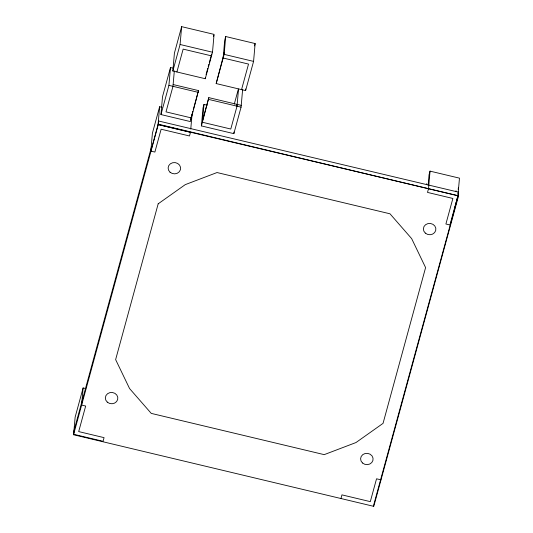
<?xml version="1.0" encoding="UTF-8"?>
<svg xmlns="http://www.w3.org/2000/svg" width="533" height="533" viewBox="0 0 533 533"><rect width="100%" height="100%" fill="white"/><g stroke="black" fill="none" stroke-linecap="round" stroke-linejoin="round"><path stroke-width="0.8" d="M454.449 209.336L458.173 195.704L458.48 192.14L158.561 120.991L158.248 124.562L458.573 195.804L373.766 506.35L73.534 434.741L73.847 431.177L151.552 146.648M73.634 434.382L75.14 417.146L83.115 387.951L85.813 388.597M81.609 405.193L83.115 387.951M159.627 106.753L158.068 124.595L190.481 132.324L189.488 135.975L161.126 129.213L154.883 152.065L150.832 151.099L152.391 133.257L159.627 106.753L161.999 107.32M173.132 84.547L198.509 90.597L190.374 121.577L160.953 114.555L162.512 96.713L170.487 67.524L173.185 68.164M160.953 114.555L168.928 85.36L170.487 67.524M172.852 70.996L174.411 53.153L181.646 26.65L214.059 34.379L212.5 52.221L205.265 78.724L172.852 70.996L180.087 44.492L181.646 26.65M174.324 70.896L172.978 86.326L166.003 111.877L191.374 117.926L191.48 116.734M190.767 129.079L192.04 114.482M205.265 78.724L205.365 77.532M242.642 89.304L241.076 107.146L233.84 133.65L201.427 125.915L202.986 108.072L203.986 104.428L207.137 105.174M203.986 104.428L202.427 122.264L230.789 129.033L237.025 106.18L238.518 89.138M201.427 125.915L208.823 97.632L241.236 105.361M241.549 89.617L248.525 64.073L223.154 58.024L224.713 40.182L225.712 36.53L255.134 43.553L253.575 61.395L245.6 90.583L216.178 83.568L224.306 52.587M216.178 83.568L224.146 54.373L225.712 36.53M233.84 133.65L233.98 132.024M245.6 90.583L245.746 88.964M428.132 185.198L429.045 174.784L430.038 171.133L459.466 178.149L457.92 195.778L453.23 214.093L373.36 506.25M430.038 171.133L428.512 188.715L427.499 192.406L452.877 198.463L445.901 224.007L449.952 224.973L457.92 195.778L158.348 124.196L73.534 434.741M458.107 189.262L458.507 187.656M458.047 193.732L458.48 192.14M150.832 151.099L158.068 124.595M176.903 71.962L183.145 49.109L211.501 55.872L211.661 54.086L209.296 62.754M190.534 119.792L191.334 116.874M191.534 116.141L192.839 111.35M193.272 109.758L197.636 93.788M198.069 92.196L198.509 90.597M213.466 36.57L213.86 35.111M206.064 74.573L207.783 68.271M208.216 66.698L208.863 64.333M202.58 120.485L208.823 97.632M234.287 104.095L238.371 89.124M236.752 105.967L237.185 104.395M254.488 45.918L255.134 43.553M426.373 184.525L426.587 183.745M340.947 498.522L341.946 494.871L370.302 501.64L376.545 478.787L381.002 479.847M455.808 191.5L456.015 190.761M224.146 54.373L253.575 61.395M180.087 44.492L212.5 52.221M168.928 85.36L198.349 92.382M208.663 99.411L241.076 107.146M81.616 405.08L85.666 406.046L78.691 431.59L104.062 437.64L103.069 441.291L73.641 434.275M158.181 203.813L115.634 359.595L129.566 388.55L151.245 413.388L324.204 454.642L355.971 442.55L383.047 423.369L425.594 267.593L411.663 238.631L389.983 213.793L217.024 172.545L185.257 184.638L158.181 203.813M107.26 402.115A6.263 5.656 5 0 0 117.673 399.55A6.263 5.656 5 0 0 109.851 392.634A6.263 5.656 5 0 0 107.26 402.115M170.047 172.219A6.263 5.656 5 0 0 180.454 169.654A6.263 5.656 5 0 0 172.632 162.738A6.263 5.656 5 0 0 170.047 172.219M425.301 233.094A6.263 5.656 5 0 0 435.714 230.529A6.263 5.656 5 0 0 427.892 223.613A6.263 5.656 5 0 0 425.301 233.094M362.513 462.997A6.263 5.656 5 0 0 372.927 460.432A6.263 5.656 5 0 0 365.105 453.516A6.263 5.656 5 0 0 362.513 462.997"/></g></svg>
